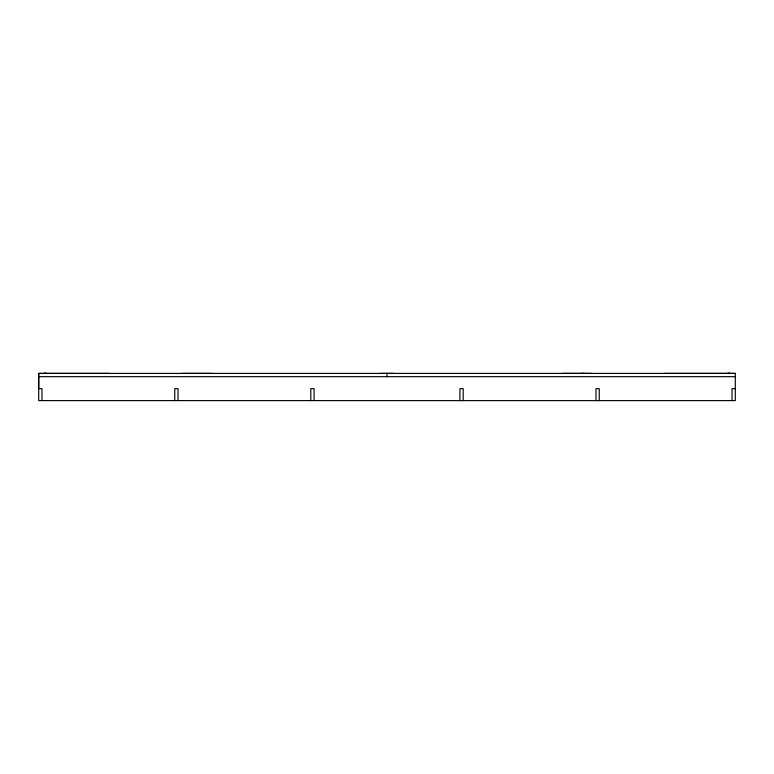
<?xml version="1.0" encoding="UTF-8"?>
<svg xmlns="http://www.w3.org/2000/svg" width="774" height="774" viewBox="0 0 774 774"><rect width="100%" height="100%" fill="white"/><g stroke="black" fill="none" stroke-linecap="round" stroke-linejoin="round"><path stroke-width="1.16" d="M380.469 373.397L393.531 373.397M109.463 373.397L38.7 373.407L38.7 400.613L735.3 400.613L735.3 373.407L664.537 373.397M212.057 373.387L182.383 373.387M581.284 373.397L584.554 373.397M735.3 373.407L38.7 373.407L38.7 388.645L41.97 388.645L41.97 400.613M38.7 376.667L735.3 376.667M735.3 388.645L732.03 388.645L732.03 400.613M561.943 373.387L591.617 373.387M599.24 400.613L599.24 388.645L595.98 388.645L595.98 400.613M463.191 400.613L463.191 388.645L459.92 388.645L459.92 400.613M387 373.407L387 376.667M314.08 400.613L314.08 388.645L310.809 388.645L310.809 400.613M178.02 400.613L178.02 388.645L174.76 388.645L174.76 400.613M46.314 373.387L44.147 373.397L46.324 373.387M729.853 373.387L727.676 373.387L729.853 373.397"/></g></svg>
